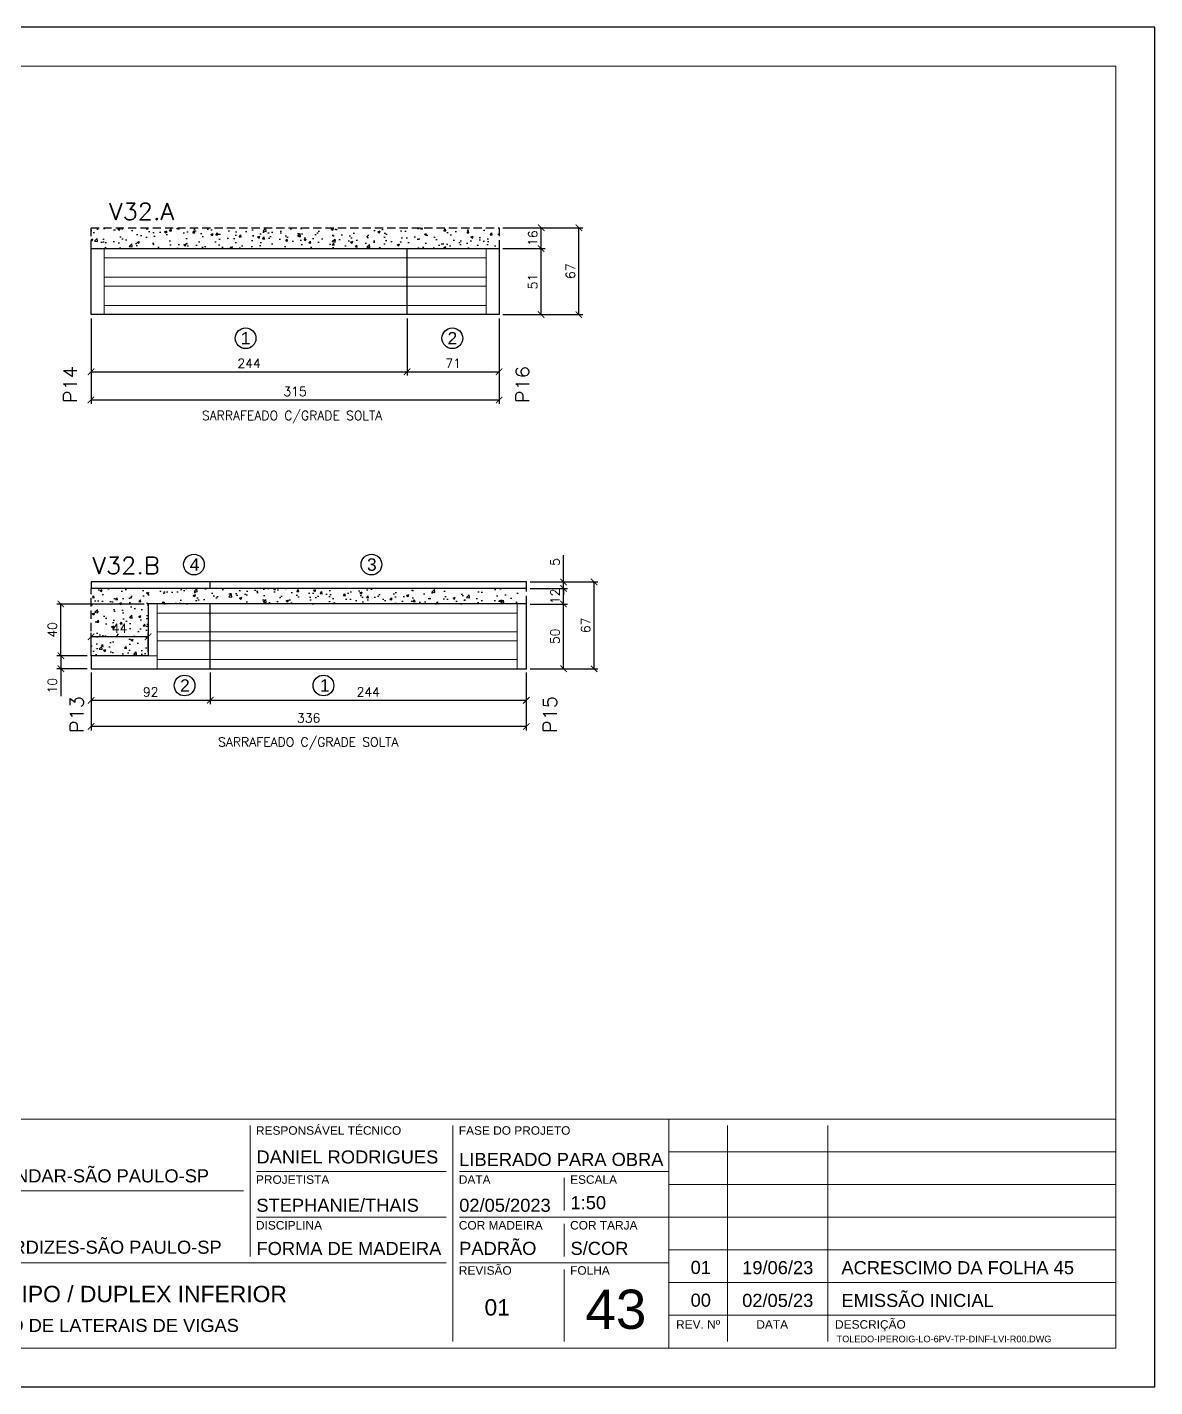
# Model space of a CAD drawing. Extents: x -23436 to 4767, y -4638 to 9755.
# Drawn here: x -15307 to -14436, y -2818 to -1768 of the extents above; entities that cross this region are included whole.
import ezdxf
from ezdxf.enums import TextEntityAlignment as Align

# ---------------------------------------------------------------- set-up
doc = ezdxf.new("R2010")
doc.units = 0
doc.header["$PDMODE"] = 2
doc.header["$PDSIZE"] = 10
doc.linetypes.add('HIDDEN', pattern=[9.525, 6.35, -3.175])
doc.layers.get('0').update_dxf_attribs({"lineweight": 13})
doc.layers.get('Defpoints').update_dxf_attribs({"lineweight": 13})
for name, color, linetype in [('Concreto', 250, 'HIDDEN'), ('Cota', 4, 'Continuous'), ('MB Logo', 255, 'Continuous'), ('Painéis', 200, 'Continuous'), ('Romaneio', 10, 'Continuous')]:
    doc.layers.add(name, color=color, linetype=linetype)
for name, color, linetype, lineweight in [('FOLHA MB', 7, 'Continuous', 13), ('N° Folha', 5, 'Continuous', 13), ('Sarr 2.2x7', 40, 'Continuous', 9), ('Texto Seção', 7, 'Continuous', 15)]:
    doc.layers.add(name, color=color, linetype=linetype, lineweight=lineweight)
doc.layers.add('Laje_Perimetro', color=7, linetype='Continuous', plot=False)
doc.styles.add('ARIAL', font='arial.ttf', dxfattribs={"oblique": 15, "height": 25})
doc.styles.add('MB_C01', font='arial.ttf', dxfattribs={"height": 1.3})
doc.styles.add('MB_C02', font='arial.ttf', dxfattribs={"height": 2})
doc.styles.add('MB_C03', font='arial.ttf', dxfattribs={"height": 2.5})
doc.styles.add('MB_C04', font='arial.ttf', dxfattribs={"height": 6})
doc.styles.add('MtXpl_Lucida_Sans_Un', font='l_10646.ttf')
doc.styles.add('REGUA-120', font='ROMANS.shx', dxfattribs={"height": 15})
doc.styles.add('ROMANS', font='romans.shx')
doc.dimstyles.new('Cota Paínel', dxfattribs={"dimtxt": 7, "dimasz": 5, "dimexe": 3, "dimexo": 3, "dimgap": 3, "dimtad": 1, "dimdec": 1, "dimzin": 12, "dimdsep": 46, "dimtxsty": 'ROMANS', "dimblk": 'ARCHTICK', "dimcen": 0, "dimclrd": 4, "dimclre": 4, "dimclrt": 1, "dimadec": 1, "dimazin": 3, "dimtfac": 1, "dimtdec": 1, "dimtmove": 0, "dimatfit": 3, "dimldrblk": 'OBLIQUE', "dimfxl": 1, "dimtolj": 1, "dimtzin": 12, "dimarcsym": 0})

# ---------------------------------------------------------------- blocks, each defined once
blk = doc.blocks.new('MB-NOVO')
at = {"layer": 'MB Logo', "linetype": 'Continuous'}
h = blk.add_hatch(color=256, dxfattribs=at)
h.dxf.hatch_style = 1
h.set_gradient(color1=(242, 132, 69), color2=(247, 180, 141), rotation=90, tint=1)
h.paths.add_polyline_path([(-18529.6, 10980.8), (-18475.7, 10980.8, 0.706757), (-18468.7, 11008, 0.681802), (-18476.7, 11034.9), (-18529.4, 11034.9, 0.243712), (-18530.2, 11034.5), (-18551.7, 11003.9), (-18573.3, 11034.5, 0.243712), (-18574.1, 11034.9), (-18586.5, 11034.9), (-18586.5, 10980.8), (-18573.9, 10980.8), (-18573.9, 11012.9), (-18551.7, 10981.5), (-18529.6, 11012.9)])
h.paths.add_polyline_path([(-18516.8, 11014.1), (-18516.8, 11022), (-18477.8, 11022, -0.414214), (-18475.8, 11020), (-18475.8, 11016.1, -0.414214), (-18477.8, 11014.1)], flags=16)
h.paths.add_polyline_path([(-18516.8, 11001.4), (-18476.8, 11001.4, -0.414214), (-18474.8, 10999.4), (-18474.8, 10995.5, -0.414214), (-18476.8, 10993.5), (-18516.8, 10993.5)], flags=16)
at = {"layer": 'MB Logo', "true_color": 0x262626}
h = blk.add_hatch(color=250, dxfattribs=at)
h.dxf.hatch_style = 1
h.paths.add_polyline_path([(-18537.3, 11033.3, 0.60809), (-18538.1, 11034.9), (-18565.3, 11034.9, 0.60809), (-18566.1, 11033.3), (-18552.5, 11014, 0.518202), (-18550.9, 11014)])
h = blk.add_hatch(color=250, dxfattribs=at)
h.dxf.hatch_style = 1
h.paths.add_polyline_path([(-18456.2, 11011.3), (-18456.2, 11024.6), (-18434.2, 11024.6), (-18434.2, 11034.9), (-18476.7, 11034.9, -0.681802), (-18468.7, 11008, -0.706757), (-18475.7, 10980.8), (-18456.2, 10980.8), (-18456.2, 11001.4), (-18437.8, 11001.4), (-18437.8, 11011.3)])
h = blk.add_hatch(color=250, dxfattribs=at)
h.dxf.hatch_style = 1
h.paths.add_polyline_path([(-18435.9, 11007.9, 1), (-18381.9, 11007.9, 1)])
edge = h.paths.add_edge_path(flags=16)
edge.add_ellipse((-18409, 11007.7), major_axis=(0, 16.8), ratio=0.916255, start_angle=0, end_angle=360)
h = blk.add_hatch(color=250, dxfattribs=at)
h.dxf.hatch_style = 1
h.paths.add_polyline_path([(-18357, 11034.9), (-18380.2, 11034.9), (-18380.2, 10980.8), (-18367.6, 10980.8), (-18367.6, 11000.7), (-18363.4, 11000.7, -0.195765), (-18360.9, 10998.9), (-18351.8, 10983.2, 0.261385), (-18347.5, 10980.8), (-18336.4, 10980.8), (-18347.5, 10999, 0.082429), (-18349.6, 11001.5), (-18351.9, 11003.4, 0.81838)])
h.paths.add_polyline_path([(-18360.8, 11009), (-18367.6, 11009), (-18367.6, 11025), (-18360.8, 11025, -0.92578)], flags=16)
h = blk.add_hatch(color=250, dxfattribs=at)
h.dxf.hatch_style = 1
h.paths.add_polyline_path([(-18286.6, 11015.9), (-18286.6, 10980.8), (-18275.8, 10980.8), (-18275.8, 11034.9), (-18286.6, 11034.9, 0.216647), (-18289.4, 11032.4), (-18305.5, 10999.8), (-18321.6, 11032.7, 0.199908), (-18324.3, 11034.9), (-18335.2, 11034.9), (-18335.2, 10980.8), (-18324.3, 10980.8), (-18324.3, 11015.9), (-18310.4, 10989.3, 0.279644), (-18306, 10986.6, 0.340986), (-18300.5, 10989.3)])
h = blk.add_hatch(color=250, dxfattribs=at)
h.dxf.hatch_style = 1
h.paths.add_polyline_path([(-18274.4, 10980.8), (-18265, 10980.8, 0.322517), (-18260.2, 10984.3), (-18257.3, 10993), (-18237.2, 10993), (-18234.3, 10984.3, 0.322517), (-18229.5, 10980.8), (-18220.3, 10980.8), (-18241.2, 11034.9), (-18253.4, 11034.9)])
h.paths.add_polyline_path([(-18254.4, 11001.6), (-18247.3, 11023), (-18240.1, 11001.6)], flags=16)
h = blk.add_hatch(color=250, dxfattribs=at)
h.dxf.hatch_style = 1
h.paths.add_polyline_path([(-18206, 11024, -0.247671), (-18196.9, 11024.3), (-18193.5, 11022.5, 0.40799), (-18188.2, 11024.1), (-18185.4, 11029.1, 0.392837), (-18216.2, 11028.7, 0.467779), (-18213.3, 11006.3, 0.077523), (-18201.2, 11002.1, -0.214206), (-18196.1, 10997.9, -0.284295), (-18198.2, 10991.4, -0.26924), (-18208.8, 10991.6), (-18212.2, 10993.6, 0.407727), (-18219, 10992.1), (-18221.8, 10987.7, 0.296878), (-18193.2, 10983.1, 0.272251), (-18184.9, 10995.3), (-18184.6, 10997.9, 0.348906), (-18193.7, 11011.2), (-18200.4, 11013.5, -0.045018), (-18205.8, 11015.7, -0.618284)])
at = {"layer": 'MB Logo', "linetype": 'Continuous'}
blk.add_line((-18586.5, 10945.9), (-18184.8, 10945.9), dxfattribs=at)
at = {"layer": 'MB Logo', "color": 23, "linetype": 'Continuous', "true_color": 0xf28445}
for points in [[(-18573.3, 11034.5, 0.243712), (-18574.1, 11034.9), (-18586.5, 11034.9), (-18586.5, 10980.8), (-18573.9, 10980.8), (-18573.9, 11012.9), (-18551.7, 10981.5), (-18529.6, 11012.9), (-18529.6, 10980.8), (-18475.7, 10980.8, 0.706757), (-18468.7, 11008, 0.681802), (-18476.7, 11034.9), (-18529.4, 11034.9, 0.243712), (-18530.2, 11034.5), (-18551.7, 11003.9)], [(-18516.8, 11022), (-18477.8, 11022, -0.414214), (-18475.8, 11020), (-18475.8, 11016.1, -0.414214), (-18477.8, 11014.1), (-18516.8, 11014.1)], [(-18516.8, 11001.4), (-18476.8, 11001.4, -0.414214), (-18474.8, 10999.4), (-18474.8, 10995.5, -0.414214), (-18476.8, 10993.5), (-18516.8, 10993.5)]]:
    blk.add_lwpolyline(points, format="xyb", close=True, dxfattribs=at)
at = {"layer": 'MB Logo', "color": 250, "true_color": 0x262626}
for points in [[(-18537.3, 11033.3, 0.60809), (-18538.1, 11034.9), (-18565.3, 11034.9, 0.60809), (-18566.1, 11033.3), (-18552.5, 11014, 0.518202), (-18550.9, 11014)], [(-18437.8, 11011.3), (-18456.2, 11011.3), (-18456.2, 11024.6), (-18434.2, 11024.6), (-18434.2, 11034.9), (-18476.7, 11034.9, -0.681802), (-18468.7, 11008, -0.706757), (-18475.7, 10980.8), (-18456.2, 10980.8), (-18456.2, 11001.4), (-18437.8, 11001.4)], [(-18347.5, 10980.8), (-18336.4, 10980.8), (-18347.5, 10999, 0.082429), (-18349.6, 11001.5), (-18351.9, 11003.4, 0.81838), (-18357, 11034.9), (-18380.2, 11034.9), (-18380.2, 10980.8), (-18367.6, 10980.8), (-18367.6, 11000.7), (-18363.4, 11000.7, -0.209789), (-18360.8, 10998.7), (-18351.8, 10983.2, 0.261385)], [(-18286.6, 11015.9), (-18286.6, 10980.8), (-18275.8, 10980.8), (-18275.8, 11034.9), (-18286.6, 11034.9, 0.216647), (-18289.4, 11032.4), (-18305.5, 10999.8), (-18321.5, 11032.4, 0.216647), (-18324.3, 11034.9), (-18335.2, 11034.9), (-18335.2, 10980.8), (-18324.3, 10980.8), (-18324.3, 11015.9), (-18310.4, 10989.3, 0.279644), (-18306, 10986.6), (-18304.9, 10986.6, 0.279644), (-18300.5, 10989.3)], [(-18265, 10980.8, 0.322517), (-18260.2, 10984.3), (-18257.3, 10993), (-18237.2, 10993), (-18234.3, 10984.3, 0.322517), (-18229.5, 10980.8), (-18220.3, 10980.8), (-18241.2, 11034.9), (-18253.4, 11034.9), (-18274.4, 10980.8)], [(-18206.2, 11015.9, -0.549626), (-18206.4, 11023.8, -0.258723), (-18196.9, 11024.3), (-18193.5, 11022.5, 0.40799), (-18188.2, 11024.1), (-18185.4, 11029.1, 0.392837), (-18216.2, 11028.7, 0.467779), (-18213.3, 11006.3, 0.077523), (-18201.2, 11002.1, -0.203897), (-18196.3, 10998.2), (-18196.1, 10997.8, -0.267611), (-18198, 10991.6), (-18198.5, 10991.3, -0.261145), (-18208.8, 10991.6), (-18212.2, 10993.6, 0.407727), (-18219, 10992.1), (-18221.8, 10987.7, 0.296878), (-18193.2, 10983.1, 0.265963), (-18184.9, 10994.9), (-18184.7, 10997.6, 0.340466), (-18193.1, 11011), (-18200.4, 11013.5, -0.049298)], [(-18367.6, 11009), (-18360.8, 11009, 0.92578), (-18360.8, 11025), (-18367.6, 11025)]]:
    blk.add_lwpolyline(points, format="xyb", close=True, dxfattribs=at)
blk.add_lwpolyline([(-18247.3, 11023), (-18254.4, 11001.6), (-18240.1, 11001.6)], close=True, dxfattribs=at)
at = {"layer": 'MB Logo', "color": 250, "true_color": 0x262626, "style": 'MtXpl_Lucida_Sans_Un'}
for s, height, p in [('F', 8.12, (-18586.8, 10959.8)), ('O', 8.12, (-18567.5, 10959.8)), ('R', 8.12, (-18545.6, 10959.8)), ('M', 8.12, (-18525.4, 10959.8)), ('A', 8.12, (-18502.5, 10959.8)), ('S', 8.12, (-18481.9, 10959.8)), ('P', 8.12, (-18447.3, 10959.8)), ('R', 8.12, (-18427.8, 10959.8)), ('É', 8.12, (-18407.5, 10959.8)), ('-', 8.12, (-18389.6, 10959.8)), ('F', 8.12, (-18371.4, 10959.8)), ('A', 8.12, (-18353.3, 10959.8)), ('B', 8.12, (-18332.1, 10959.8)), ('R', 8.12, (-18312.2, 10959.8)), ('I', 8.12, (-18292.7, 10959.8)), ('C', 8.12, (-18276.6, 10959.8)), ('A', 8.12, (-18256.3, 10959.8)), ('D', 8.12, (-18235.5, 10959.8)), ('A', 8.12, (-18214.6, 10959.8)), ('S', 8.12, (-18193.6, 10959.8)), ('DIREITOS AUTORAIS PROTEGIDOS PELA LEI Nº 9610/98', 8.122, (-18540.4, 10887.8))]:
    blk.add_text(s, height=height, dxfattribs=at).set_placement(p)
at = {"layer": 'MB Logo', "style": 'MtXpl_Lucida_Sans_Un'}
for s, p in [('Rua José Santa Rosa, 1300 - Jd Nova Limeira - Limeira / SP', (-18549.2, 10917.8)), ('(19) 3440-2240 - email:projetos@mbformas.com.br - www.mbformas.com.br', (-18601.5, 10902.8))]:
    blk.add_text(s, height=8.122, dxfattribs=at).set_placement(p)
blk = doc.blocks.new('A$C169d8357')
at = {"layer": 'FOLHA MB', "color": 1}
for p, q in [((1109.8, 356.7), (70, 356.7)), ((445.6, 351.7), (445.6, 185)), ((786.6, 351.7), (786.6, 250.7)), ((943.1, 351.7), (943.1, 185)), ((1109.8, 356.7), (1109.8, 179.9)), ((1455, 356.7), (1109.8, 356.7)), ((1155.3, 185), (1155.3, 351.7)), ((1232.6, 351.7), (1232.6, 185)), ((1455, 331.5), (1109.8, 331.5)), ((938.1, 316.3), (791.6, 316.3)), ((1109.8, 316.3), (948.2, 316.3)), ((1029, 311.3), (1029, 286)), ((1455, 306.2), (1109.8, 306.2)), ((781.5, 301.2), (450.7, 301.2)), ((938.1, 281), (791.6, 281)), ((1109.8, 281), (948.2, 281)), ((1029, 275.9), (1029, 250.7)), ((1455, 281), (1109.8, 281)), ((1455, 255.7), (1109.8, 255.7)), ((938.1, 245.6), (450.7, 245.6)), ((1109.8, 245.6), (948.2, 245.6)), ((1029, 240.6), (1029, 185)), ((1455, 230.4), (1109.8, 230.4)), ((1455, 205.2), (1109.8, 205.2))]:
    blk.add_line(p, q, dxfattribs=at)
for points in [[(0, 1199.9), (0, 149.9), (1485, 149.9), (1485, 1199.9)], [(70, 1169.9), (70, 179.9), (1455, 179.9), (1455, 1169.9)]]:
    blk.add_lwpolyline(points, close=True, dxfattribs=at)
at = {"layer": 'MB Logo', "xscale": 0.8642040370897565, "yscale": 0.8642040370897565, "zscale": 0.8642040370897565}
blk.add_blockref('MB-NOVO', (16148.7, -9204.8), dxfattribs=at)
at = {"layer": 'FOLHA MB', "color": 6}
for s, height, style, p in [('CLIENTE', 6.57, 'MB_C01', (454.3, 346.1)), ('RESPONSÁVEL TÉCNICO', 6.566, 'MB_C01', (791.2, 344.6)), ('FASE DO PROJETO', 6.566, 'MB_C01', (947.8, 344.6)), ('R. HUNGRIA,620-10ºANDAR-SÃO PAULO-SP', 10.102, 'MB_C02', (459.7, 307.8)), ('PROJETISTA', 6.57, 'MB_C01', (791.2, 306.7)), ('DATA', 6.57, 'MB_C01', (947.8, 306.7)), ('ESCALA', 6.57, 'MB_C01', (1033.7, 306.7)), ('EMPREENDIMENTO E LOCAL', 6.566, 'MB_C01', (454.3, 290.6)), ('DISCIPLINA', 6.57, 'MB_C01', (791.2, 271.4)), ('COR MADEIRA', 6.566, 'MB_C01', (947.8, 271.4)), ('COR TARJA', 6.57, 'MB_C01', (1033.7, 271.4)), ('RUA IPEROIG,180-PERDIZES-SÃO PAULO-SP', 10.102, 'MB_C02', (459.7, 252.7)), ('TÍTULO', 6.57, 'MB_C01', (454.3, 235)), ('REVISÃO', 6.57, 'MB_C01', (947.8, 236.5)), ('FOLHA', 6.57, 'MB_C01', (1033.7, 236.5)), ('PROJETO EXECUTIVO DE LATERAIS DE VIGAS', 10.102, 'MB_C02', (459.7, 192.3))]:
    blk.add_text(s, height=height, dxfattribs=dict(at, style=style)).set_placement(p)
at = {"layer": 'FOLHA MB', "color": 5}
for s, height, style, p in [('TOLEDO', 12.63, 'MB_C03', (459.7, 328.8)), ('DANIEL RODRIGUES', 10.102, 'MB_C02', (791.6, 322.4)), ('LIBERADO PARA OBRA', 10.102, 'MB_C02', (948.1, 320.5)), ('STEPHANIE/THAIS', 10.102, 'MB_C02', (791.5, 285.1)), ('02/05/2023', 10.1, 'MB_C02', (948.1, 285.1)), ('1:50', 10.1, 'MB_C02', (1034, 287.1)), ('IPEROIG', 12.63, 'MB_C03', (459.7, 273.3)), ('PADRÃO', 10.1, 'MB_C02', (948.1, 251.8)), ('FORMA DE MADEIRA', 10.102, 'MB_C02', (791.6, 251.7)), ('S/COR', 10.1, 'MB_C02', (1034, 251.8)), ('01', 10.1, 'MB_C02', (1126.7, 237.1)), ('19/06/23', 10.1, 'MB_C02', (1166.5, 236.9)), ('ACRESCIMO DA FOLHA 45', 10.102, 'MB_C02', (1243.1, 236.9)), ('6º PAVIMENTO / TIPO / DUPLEX INFERIOR', 12.628, 'MB_C03', (459.7, 215.3)), ('00', 10.1, 'MB_C02', (1126.7, 211.8)), ('02/05/23', 10.1, 'MB_C02', (1166.5, 211.6)), ('EMISSÃO INICIAL', 10.102, 'MB_C02', (1243.1, 211.6)), ('01', 12.63, 'MB_C03', (967.6, 205))]:
    blk.add_text(s, height=height, dxfattribs=dict(at, style=style)).set_placement(p)
at = {"layer": 'FOLHA MB', "color": 6, "style": 'MB_C01'}
for s, p in [('REV. Nº', (1132.5, 198.1)), ('DATA', (1189.7, 198.1)), ('DESCRIÇÃO', (1265.5, 198.1))]:
    blk.add_text(s, height=6.57, dxfattribs=at).set_placement(p, align=Align.MIDDLE_CENTER)
at = {"layer": 'FOLHA MB', "insert": (1239.4, 189.4), "char_height": 5.051, "width": 210.818, "attachment_point": 1, "style": 'MB_C04'}
blk.add_mtext('TOLEDO-IPEROIG-LO-6PV-TP-DINF-LVI-R00.DWG', dxfattribs=at)
blk = doc.blocks.new('_ArchTick')
at = {"color": 0, "linetype": 'ByBlock', "const_width": 0.15}
blk.add_lwpolyline([(-0.5, -0.5), (0.5, 0.5)], dxfattribs=at)
blk = doc.blocks.new('*D1399')
at = {"layer": 'Cota', "color": 4, "lineweight": -2, "transparency": 16777216}
for p, q in [((-15165.5, -2266.2), (-15165.5, -2290.6)), ((-14921.5, -2266.2), (-14921.5, -2290.6)), ((-14921.5, -2287.6), (-15165.5, -2287.6))]:
    blk.add_line(p, q, dxfattribs=at)
at = {"layer": 'Defpoints', "color": 0, "transparency": 16777216}
for p in [(-15165.5, -2263.2), (-14921.5, -2263.2), (-15165.5, -2287.6)]:
    blk.add_point(p, dxfattribs=at)
at = {"layer": 'Cota', "color": 4, "lineweight": -2, "transparency": 16777216, "xscale": 5, "yscale": 5, "zscale": 5, "rotation": 180}
blk.add_blockref('_ArchTick', (-15165.5, -2287.6), dxfattribs=at)
at = {"layer": 'Cota', "color": 4, "lineweight": -2, "transparency": 16777216, "xscale": 5, "yscale": 5, "zscale": 5}
blk.add_blockref('_ArchTick', (-14921.5, -2287.6), dxfattribs=at)
at = {"layer": 'Cota', "color": 1, "transparency": 16777216, "insert": (-15043.5, -2281.1), "char_height": 7, "attachment_point": 5, "style": 'ROMANS'}
blk.add_mtext('\\A1;244', dxfattribs=at)
blk = doc.blocks.new('_OBLIQUE')
at = {"color": 0, "linetype": 'ByBlock', "lineweight": -2}
for p, q in [((0, 0), (-1, 0)), ((-0.5, -0.5), (0.5, 0.5))]:
    blk.add_line(p, q, dxfattribs=at)
blk = doc.blocks.new('*D1400')
at = {"layer": 'Cota', "color": 4, "lineweight": -2, "transparency": 16777216}
for p, q in [((-15257.5, -2266.2), (-15257.5, -2290.6)), ((-15165.5, -2266.2), (-15165.5, -2290.6)), ((-15165.5, -2287.6), (-15257.5, -2287.6))]:
    blk.add_line(p, q, dxfattribs=at)
at = {"layer": 'Defpoints', "color": 0, "transparency": 16777216}
for p in [(-15257.5, -2263.2), (-15165.5, -2263.2), (-15257.5, -2287.6)]:
    blk.add_point(p, dxfattribs=at)
at = {"layer": 'Cota', "color": 4, "lineweight": -2, "transparency": 16777216, "xscale": 5, "yscale": 5, "zscale": 5, "rotation": 180}
blk.add_blockref('_ArchTick', (-15257.5, -2287.6), dxfattribs=at)
at = {"layer": 'Cota', "color": 4, "lineweight": -2, "transparency": 16777216, "xscale": 5, "yscale": 5, "zscale": 5}
blk.add_blockref('_ArchTick', (-15165.5, -2287.6), dxfattribs=at)
at = {"layer": 'Cota', "color": 1, "transparency": 16777216, "insert": (-15211.5, -2281.1), "char_height": 7, "attachment_point": 5, "style": 'ROMANS'}
blk.add_mtext('\\A1;92', dxfattribs=at)
blk = doc.blocks.new('*D1401')
at = {"layer": 'Cota', "color": 4, "lineweight": -2, "transparency": 16777216}
for p, q in [((-15257.5, -2266.2), (-15257.5, -2310.8)), ((-14921.5, -2266.2), (-14921.5, -2310.8)), ((-14921.5, -2307.8), (-15257.5, -2307.8))]:
    blk.add_line(p, q, dxfattribs=at)
at = {"layer": 'Defpoints', "color": 0, "transparency": 16777216}
for p in [(-15257.5, -2263.2), (-14921.5, -2263.2), (-15257.5, -2307.8)]:
    blk.add_point(p, dxfattribs=at)
at = {"layer": 'Cota', "color": 4, "lineweight": -2, "transparency": 16777216, "xscale": 5, "yscale": 5, "zscale": 5, "rotation": 180}
blk.add_blockref('_ArchTick', (-15257.5, -2307.8), dxfattribs=at)
at = {"layer": 'Cota', "color": 4, "lineweight": -2, "transparency": 16777216, "xscale": 5, "yscale": 5, "zscale": 5}
blk.add_blockref('_ArchTick', (-14921.5, -2307.8), dxfattribs=at)
at = {"layer": 'Cota', "color": 1, "transparency": 16777216, "insert": (-15089.5, -2301.3), "char_height": 7, "attachment_point": 5, "style": 'ROMANS'}
blk.add_mtext('\\A1;336', dxfattribs=at)
blk = doc.blocks.new('*D1402')
at = {"layer": 'Cota', "color": 4, "lineweight": -2, "transparency": 16777216}
for p, q in [((-15260.5, -2253.2), (-15283.8, -2253.2)), ((-15280.8, -2253.2), (-15280.8, -2263.2)), ((-15260.5, -2263.2), (-15283.8, -2263.2)), ((-15280.8, -2263.2), (-15280.8, -2284.5))]:
    blk.add_line(p, q, dxfattribs=at)
at = {"layer": 'Defpoints', "color": 0, "transparency": 16777216}
for p in [(-15257.5, -2253.2), (-15280.8, -2263.2), (-15257.5, -2263.2)]:
    blk.add_point(p, dxfattribs=at)
at = {"layer": 'Cota', "color": 4, "lineweight": -2, "transparency": 16777216, "xscale": 5, "yscale": 5, "zscale": 5}
for p, rotation in [((-15280.8, -2253.2), 90), ((-15280.8, -2263.2), 270)]:
    blk.add_blockref('_ArchTick', p, dxfattribs=dict(at, rotation=rotation))
at = {"layer": 'Cota', "color": 1, "transparency": 16777216, "insert": (-15287.3, -2276.3), "char_height": 7, "attachment_point": 5, "rotation": 90, "style": 'ROMANS'}
blk.add_mtext('\\A1;10', dxfattribs=at)
blk = doc.blocks.new('*D1403')
at = {"layer": 'Cota', "color": 4, "lineweight": -2, "transparency": 16777216}
for p, q in [((-15216.5, -2213.2), (-15283.8, -2213.2)), ((-15280.8, -2253.2), (-15280.8, -2213.2)), ((-15260.5, -2253.2), (-15283.8, -2253.2))]:
    blk.add_line(p, q, dxfattribs=at)
at = {"layer": 'Defpoints', "color": 0, "transparency": 16777216}
for p in [(-15280.8, -2213.2), (-15213.5, -2213.2), (-15257.5, -2253.2)]:
    blk.add_point(p, dxfattribs=at)
at = {"layer": 'Cota', "color": 4, "lineweight": -2, "transparency": 16777216, "xscale": 5, "yscale": 5, "zscale": 5}
for p, rotation in [((-15280.8, -2213.2), 90), ((-15280.8, -2253.2), 270)]:
    blk.add_blockref('_ArchTick', p, dxfattribs=dict(at, rotation=rotation))
at = {"layer": 'Cota', "color": 1, "transparency": 16777216, "insert": (-15287.3, -2233.2), "char_height": 7, "attachment_point": 5, "rotation": 90, "style": 'ROMANS'}
blk.add_mtext('\\A1;40', dxfattribs=at)
blk = doc.blocks.new('*D1404')
at = {"layer": 'Cota', "color": 4, "lineweight": -2, "transparency": 16777216}
for p, q in [((-14918.5, -2201.2), (-14889.8, -2201.2)), ((-14892.8, -2213.2), (-14892.8, -2201.2)), ((-14918.5, -2213.2), (-14889.8, -2213.2))]:
    blk.add_line(p, q, dxfattribs=at)
at = {"layer": 'Defpoints', "color": 0, "transparency": 16777216}
for p in [(-14921.5, -2201.2), (-14892.8, -2201.2), (-14921.5, -2213.2)]:
    blk.add_point(p, dxfattribs=at)
at = {"layer": 'Cota', "color": 4, "lineweight": -2, "transparency": 16777216, "xscale": 5, "yscale": 5, "zscale": 5}
for p, rotation in [((-14892.8, -2201.2), 90), ((-14892.8, -2213.2), 270)]:
    blk.add_blockref('_ArchTick', p, dxfattribs=dict(at, rotation=rotation))
at = {"layer": 'Cota', "color": 1, "transparency": 16777216, "insert": (-14899.3, -2207.2), "char_height": 7, "attachment_point": 5, "rotation": 90, "style": 'ROMANS'}
blk.add_mtext('\\A1;12', dxfattribs=at)
blk = doc.blocks.new('*D1405')
at = {"layer": 'Cota', "color": 4, "lineweight": -2, "transparency": 16777216}
for p, q in [((-14892.8, -2196.2), (-14892.8, -2175.5)), ((-14918.5, -2196.2), (-14889.8, -2196.2)), ((-14918.5, -2201.2), (-14889.8, -2201.2)), ((-14892.8, -2201.2), (-14892.8, -2196.2)), ((-14892.8, -2201.2), (-14892.8, -2206.2))]:
    blk.add_line(p, q, dxfattribs=at)
at = {"layer": 'Defpoints', "color": 0, "transparency": 16777216}
for p in [(-14921.5, -2196.2), (-14921.5, -2201.2), (-14892.8, -2196.2)]:
    blk.add_point(p, dxfattribs=at)
at = {"layer": 'Cota', "color": 4, "lineweight": -2, "transparency": 16777216, "xscale": 5, "yscale": 5, "zscale": 5}
for p, rotation in [((-14892.8, -2196.2), 270), ((-14892.8, -2201.2), 90)]:
    blk.add_blockref('_ArchTick', p, dxfattribs=dict(at, rotation=rotation))
at = {"layer": 'Cota', "color": 1, "transparency": 16777216, "insert": (-14899.3, -2180.8), "char_height": 7, "attachment_point": 5, "rotation": 90, "style": 'ROMANS'}
blk.add_mtext('\\A1;5', dxfattribs=at)
blk = doc.blocks.new('*D1428')
at = {"layer": 'Cota', "color": 4, "lineweight": -2, "transparency": 16777216}
for p, q in [((-14918.5, -2213.2), (-14889.8, -2213.2)), ((-14892.8, -2263.2), (-14892.8, -2213.2)), ((-14918.5, -2263.2), (-14889.8, -2263.2))]:
    blk.add_line(p, q, dxfattribs=at)
at = {"layer": 'Defpoints', "color": 0, "transparency": 16777216}
for p in [(-14921.5, -2213.2), (-14892.8, -2213.2), (-14921.5, -2263.2)]:
    blk.add_point(p, dxfattribs=at)
at = {"layer": 'Cota', "color": 4, "lineweight": -2, "transparency": 16777216, "xscale": 5, "yscale": 5, "zscale": 5}
for p, rotation in [((-14892.8, -2213.2), 90), ((-14892.8, -2263.2), 270)]:
    blk.add_blockref('_ArchTick', p, dxfattribs=dict(at, rotation=rotation))
at = {"layer": 'Cota', "color": 1, "transparency": 16777216, "insert": (-14899.3, -2238.2), "char_height": 7, "attachment_point": 5, "rotation": 90, "style": 'ROMANS'}
blk.add_mtext('\\A1;50', dxfattribs=at)
blk = doc.blocks.new('*D1429')
at = {"layer": 'Cota', "color": 4, "lineweight": -2, "transparency": 16777216}
for p, q in [((-14918.5, -2196.2), (-14866.2, -2196.2)), ((-14869.2, -2263.2), (-14869.2, -2196.2)), ((-14918.5, -2263.2), (-14866.2, -2263.2))]:
    blk.add_line(p, q, dxfattribs=at)
at = {"layer": 'Defpoints', "color": 0, "transparency": 16777216}
for p in [(-14921.5, -2196.2), (-14869.2, -2196.2), (-14921.5, -2263.2)]:
    blk.add_point(p, dxfattribs=at)
at = {"layer": 'Cota', "color": 4, "lineweight": -2, "transparency": 16777216, "xscale": 5, "yscale": 5, "zscale": 5}
for p, rotation in [((-14869.2, -2196.2), 90), ((-14869.2, -2263.2), 270)]:
    blk.add_blockref('_ArchTick', p, dxfattribs=dict(at, rotation=rotation))
at = {"layer": 'Cota', "color": 1, "transparency": 16777216, "insert": (-14875.7, -2229.7), "char_height": 7, "attachment_point": 5, "rotation": 90, "style": 'ROMANS'}
blk.add_mtext('\\A1;67', dxfattribs=at)
blk = doc.blocks.new('*D1425')
at = {"layer": 'Cota', "color": 4, "lineweight": -2, "transparency": 16777216}
for p, q in [((-15257.5, -2250.2), (-15257.5, -2235.5)), ((-15213.5, -2250.2), (-15213.5, -2235.5)), ((-15213.5, -2238.5), (-15257.5, -2238.5))]:
    blk.add_line(p, q, dxfattribs=at)
at = {"layer": 'Defpoints', "color": 0, "transparency": 16777216}
for p in [(-15257.5, -2238.5), (-15257.5, -2253.2), (-15213.5, -2253.2)]:
    blk.add_point(p, dxfattribs=at)
at = {"layer": 'Cota', "color": 4, "lineweight": -2, "transparency": 16777216, "xscale": 5, "yscale": 5, "zscale": 5, "rotation": 180}
blk.add_blockref('_ArchTick', (-15257.5, -2238.5), dxfattribs=at)
at = {"layer": 'Cota', "color": 4, "lineweight": -2, "transparency": 16777216, "xscale": 5, "yscale": 5, "zscale": 5}
blk.add_blockref('_ArchTick', (-15213.5, -2238.5), dxfattribs=at)
at = {"layer": 'Cota', "color": 1, "transparency": 16777216, "insert": (-15235.5, -2232), "char_height": 7, "attachment_point": 5, "style": 'ROMANS'}
blk.add_mtext('\\A1;44', dxfattribs=at)
blk = doc.blocks.new('*D1426')
at = {"layer": 'Cota', "color": 4, "lineweight": -2, "transparency": 16777216}
for p, q in [((-14939.5, -1938.7), (-14907, -1938.7)), ((-14910, -1989.7), (-14910, -1938.7)), ((-14939.5, -1989.7), (-14907, -1989.7))]:
    blk.add_line(p, q, dxfattribs=at)
at = {"layer": 'Defpoints', "color": 0, "transparency": 16777216}
for p in [(-14942.5, -1938.7), (-14910, -1938.7), (-14942.5, -1989.7)]:
    blk.add_point(p, dxfattribs=at)
at = {"layer": 'Cota', "color": 4, "lineweight": -2, "transparency": 16777216, "xscale": 5, "yscale": 5, "zscale": 5}
for p, rotation in [((-14910, -1938.7), 90), ((-14910, -1989.7), 270)]:
    blk.add_blockref('_ArchTick', p, dxfattribs=dict(at, rotation=rotation))
at = {"layer": 'Cota', "color": 1, "transparency": 16777216, "insert": (-14916.5, -1964.2), "char_height": 7, "attachment_point": 5, "rotation": 90, "style": 'ROMANS'}
blk.add_mtext('\\A1;51', dxfattribs=at)
blk = doc.blocks.new('*D1427')
at = {"layer": 'Cota', "color": 4, "lineweight": -2, "transparency": 16777216}
for p, q in [((-14939.5, -1922.7), (-14907, -1922.7)), ((-14910, -1938.7), (-14910, -1922.7)), ((-14939.5, -1938.7), (-14907, -1938.7))]:
    blk.add_line(p, q, dxfattribs=at)
at = {"layer": 'Defpoints', "color": 0, "transparency": 16777216}
for p in [(-14942.5, -1922.7), (-14910, -1922.7), (-14942.5, -1938.7)]:
    blk.add_point(p, dxfattribs=at)
at = {"layer": 'Cota', "color": 4, "lineweight": -2, "transparency": 16777216, "xscale": 5, "yscale": 5, "zscale": 5}
for p, rotation in [((-14910, -1922.7), 90), ((-14910, -1938.7), 270)]:
    blk.add_blockref('_ArchTick', p, dxfattribs=dict(at, rotation=rotation))
at = {"layer": 'Cota', "color": 1, "transparency": 16777216, "insert": (-14916.5, -1930.7), "char_height": 7, "attachment_point": 5, "rotation": 90, "style": 'ROMANS'}
blk.add_mtext('\\A1;16', dxfattribs=at)
blk = doc.blocks.new('*D1421')
at = {"layer": 'Cota', "color": 4, "lineweight": -2, "transparency": 16777216}
for p, q in [((-14939.5, -1922.7), (-14877.9, -1922.7)), ((-14880.9, -1989.7), (-14880.9, -1922.7)), ((-14939.5, -1989.7), (-14877.9, -1989.7))]:
    blk.add_line(p, q, dxfattribs=at)
at = {"layer": 'Defpoints', "color": 0, "transparency": 16777216}
for p in [(-14942.5, -1922.7), (-14880.9, -1922.7), (-14942.5, -1989.7)]:
    blk.add_point(p, dxfattribs=at)
at = {"layer": 'Cota', "color": 4, "lineweight": -2, "transparency": 16777216, "xscale": 5, "yscale": 5, "zscale": 5}
for p, rotation in [((-14880.9, -1922.7), 90), ((-14880.9, -1989.7), 270)]:
    blk.add_blockref('_ArchTick', p, dxfattribs=dict(at, rotation=rotation))
at = {"layer": 'Cota', "color": 1, "transparency": 16777216, "insert": (-14887.4, -1956.2), "char_height": 7, "attachment_point": 5, "rotation": 90, "style": 'ROMANS'}
blk.add_mtext('\\A1;67', dxfattribs=at)
blk = doc.blocks.new('*D1422')
at = {"layer": 'Cota', "color": 4, "lineweight": -2, "transparency": 16777216}
for p, q in [((-15257.5, -1992.7), (-15257.5, -2036.8)), ((-15013.5, -1992.7), (-15013.5, -2036.8)), ((-15257.5, -2033.8), (-15013.5, -2033.8))]:
    blk.add_line(p, q, dxfattribs=at)
at = {"layer": 'Defpoints', "color": 0, "transparency": 16777216}
for p in [(-15257.5, -1989.7), (-15013.5, -1989.7), (-15013.5, -2033.8)]:
    blk.add_point(p, dxfattribs=at)
at = {"layer": 'Cota', "color": 4, "lineweight": -2, "transparency": 16777216, "xscale": 5, "yscale": 5, "zscale": 5, "rotation": 180}
blk.add_blockref('_ArchTick', (-15257.5, -2033.8), dxfattribs=at)
at = {"layer": 'Cota', "color": 4, "lineweight": -2, "transparency": 16777216, "xscale": 5, "yscale": 5, "zscale": 5}
blk.add_blockref('_ArchTick', (-15013.5, -2033.8), dxfattribs=at)
at = {"layer": 'Cota', "color": 1, "transparency": 16777216, "insert": (-15135.5, -2027.3), "char_height": 7, "attachment_point": 5, "style": 'ROMANS'}
blk.add_mtext('\\A1;244', dxfattribs=at)
blk = doc.blocks.new('*D1423')
at = {"layer": 'Cota', "color": 4, "lineweight": -2, "transparency": 16777216}
for p, q in [((-15013.5, -1992.7), (-15013.5, -2036.8)), ((-14942.5, -1992.7), (-14942.5, -2036.8)), ((-15013.5, -2033.8), (-14942.5, -2033.8))]:
    blk.add_line(p, q, dxfattribs=at)
at = {"layer": 'Defpoints', "color": 0, "transparency": 16777216}
for p in [(-15013.5, -1989.7), (-14942.5, -1989.7), (-14942.5, -2033.8)]:
    blk.add_point(p, dxfattribs=at)
at = {"layer": 'Cota', "color": 4, "lineweight": -2, "transparency": 16777216, "xscale": 5, "yscale": 5, "zscale": 5, "rotation": 180}
blk.add_blockref('_ArchTick', (-15013.5, -2033.8), dxfattribs=at)
at = {"layer": 'Cota', "color": 4, "lineweight": -2, "transparency": 16777216, "xscale": 5, "yscale": 5, "zscale": 5}
blk.add_blockref('_ArchTick', (-14942.5, -2033.8), dxfattribs=at)
at = {"layer": 'Cota', "color": 1, "transparency": 16777216, "insert": (-14978, -2027.3), "char_height": 7, "attachment_point": 5, "style": 'ROMANS'}
blk.add_mtext('\\A1;71', dxfattribs=at)
blk = doc.blocks.new('*D1424')
at = {"layer": 'Cota', "color": 4, "lineweight": -2, "transparency": 16777216}
for p, q in [((-15257.5, -1992.7), (-15257.5, -2058.6)), ((-14942.5, -1992.7), (-14942.5, -2058.6)), ((-15257.5, -2055.6), (-14942.5, -2055.6))]:
    blk.add_line(p, q, dxfattribs=at)
at = {"layer": 'Defpoints', "color": 0, "transparency": 16777216}
for p in [(-15257.5, -1989.7), (-14942.5, -1989.7), (-14942.5, -2055.6)]:
    blk.add_point(p, dxfattribs=at)
at = {"layer": 'Cota', "color": 4, "lineweight": -2, "transparency": 16777216, "xscale": 5, "yscale": 5, "zscale": 5, "rotation": 180}
blk.add_blockref('_ArchTick', (-15257.5, -2055.6), dxfattribs=at)
at = {"layer": 'Cota', "color": 4, "lineweight": -2, "transparency": 16777216, "xscale": 5, "yscale": 5, "zscale": 5}
blk.add_blockref('_ArchTick', (-14942.5, -2055.6), dxfattribs=at)
at = {"layer": 'Cota', "color": 1, "transparency": 16777216, "insert": (-15100, -2049.1), "char_height": 7, "attachment_point": 5, "style": 'ROMANS'}
blk.add_mtext('\\A1;315', dxfattribs=at)

msp = doc.modelspace()

# ---------------------------------------------------------------- hatches: boundary and pattern name
at = {"layer": 'Concreto'}
h = msp.add_hatch(dxfattribs=at)
h.set_pattern_fill('AR-CONC', color=256, scale=2.5)
h.set_pattern_definition([(50, (1606.191, -2062.928), (17.931505, -1.568803), [1.875, -20.625]), (355, (1606.191, -2062.928), (-3.468783, 18.804803), [1.5, -16.5]), (100.45144, (1607.685, -2063.058), (14.462721, 17.236), [1.593505, -17.528553]), (46.1842, (1606.19, -2057.928), (26.681033, -4.137982), [2.8125, -30.9375]), (96.63564, (1608.415, -2058.272), (23.36655, 24.352965), [2.39026, -26.292844]), (351.18416, (1606.19, -2057.928), (23.36655, 24.352965), [2.25, -24.75]), (21, (1608.691, -2059.178), (14.922676, -10.065472), [1.875, -20.625]), (326, (1608.691, -2059.178), (6.082883, 18.128751), [1.5, -16.5]), (71.45144, (1609.935, -2060.016), (21.00556, 8.063279), [1.593505, -17.528553]), (37.5, (1606.191, -2062.9275), (0.3039964, 8.3223463), [0, -16.3, 0, -16.75, 0, -16.5625]), (7.5, (1606.191, -2062.9275), (6.5767384, 9.860293), [0, -9.55, 0, -15.925, 0, -6.3125]), (327.5, (1600.616, -2062.9275), (13.345561, -0.5638718), [0, -6.25, 0, -19.5, 0, -25.875]), (317.5, (1598.116, -2062.928), (14.579654, 2.5026246), [0, -8.125, 0, -12.95, 0, -18.375])])
h.paths.add_polyline_path([(-14942.48, -1922.74), (-15257.48, -1922.74), (-15257.48, -1938.74), (-15247.48, -1938.74), (-14942.48, -1938.74)])
h = msp.add_hatch(dxfattribs=at)
h.set_pattern_fill('AR-CONC', color=256, scale=2.5)
h.set_pattern_definition([(50, (1606.191, -2573.436), (17.931505, -1.568803), [1.875, -20.625]), (355, (1606.191, -2573.436), (-3.468783, 18.804803), [1.5, -16.5]), (100.45144, (1607.685, -2573.567), (14.462721, 17.236), [1.593505, -17.528553]), (46.1842, (1606.19, -2568.436), (26.681033, -4.137982), [2.8125, -30.9375]), (96.63564, (1608.415, -2568.78), (23.36655, 24.352965), [2.39026, -26.292844]), (351.18416, (1606.19, -2568.436), (23.36655, 24.352965), [2.25, -24.75]), (21, (1608.691, -2569.686), (14.922676, -10.065472), [1.875, -20.625]), (326, (1608.691, -2569.686), (6.082883, 18.128751), [1.5, -16.5]), (71.45144, (1609.935, -2570.525), (21.00556, 8.063279), [1.593505, -17.528553]), (37.5, (1606.191, -2573.436), (0.3039964, 8.3223463), [0, -16.3, 0, -16.75, 0, -16.5625]), (7.5, (1606.191, -2573.436), (6.5767384, 9.860293), [0, -9.55, 0, -15.925, 0, -6.3125]), (327.5, (1600.616, -2573.436), (13.345561, -0.5638718), [0, -6.25, 0, -19.5, 0, -25.875]), (317.5, (1598.116, -2573.436), (14.579654, 2.5026246), [0, -8.125, 0, -12.95, 0, -18.375])])
h.paths.add_polyline_path([(-15257.48, -2201.18), (-14921.48, -2201.18), (-14921.48, -2213.18), (-15213.48, -2213.18), (-15213.48, -2253.18), (-15257.48, -2253.18)])

# ---------------------------------------------------------------- linework, layer by layer
for p, q in [((-15257.48, -2253.18), (-15257.48, -2201.18)), ((-14921.48, -2213.18), (-14921.48, -2201.18))]:
    msp.add_line(p, q, dxfattribs=at)
msp.add_lwpolyline([(-15257.48, -1938.74), (-15257.48, -1922.74), (-14942.48, -1922.74), (-14942.48, -1938.74)], dxfattribs=at)
at = {"layer": 'Laje_Perimetro'}
msp.add_lwpolyline([(-14436.36, -1767.74), (-15921.38, -1767.74), (-15921.38, -2817.74), (-14436.36, -2817.74)], close=True, dxfattribs=at)
at = {"layer": 'Painéis'}
for p, q in [((-15257.48, -1938.74), (-14942.48, -1938.74)), ((-15257.48, -1989.74), (-15257.48, -1938.74)), ((-15013.48, -1989.74), (-15013.48, -1938.74)), ((-14942.48, -1938.74), (-14942.48, -1989.74)), ((-14942.48, -1989.74), (-15257.48, -1989.74)), ((-14921.48, -2196.18), (-15257.48, -2196.18)), ((-15257.48, -2196.18), (-15257.48, -2201.18)), ((-14921.48, -2201.18), (-15257.48, -2201.18)), ((-15165.48, -2201.18), (-15165.48, -2196.18)), ((-14921.48, -2201.18), (-14921.48, -2196.18)), ((-14921.48, -2213.18), (-15213.48, -2213.18)), ((-15213.48, -2213.18), (-15213.48, -2253.18)), ((-15165.48, -2263.18), (-15165.48, -2213.18)), ((-14921.48, -2263.18), (-14921.48, -2213.18)), ((-15213.48, -2253.18), (-15257.48, -2253.18)), ((-15257.48, -2253.18), (-15257.48, -2263.18)), ((-15257.48, -2263.18), (-14921.48, -2263.18))]:
    msp.add_line(p, q, dxfattribs=at)
at = {"layer": 'Romaneio'}
for centre in [(-15138.16, -2007.97), (-14978.59, -2007.97), (-15178.07, -2182.75), (-15041.05, -2182.75), (-15185.3, -2276.14), (-15078.07, -2276.14)]:
    msp.add_circle(centre, 8, dxfattribs=at)
at = {"layer": 'Sarr 2.2x7', "color": 50}
for p, q in [((-15257.48, -1989.74), (-15257.48, -1938.74)), ((-15257.48, -1938.74), (-15252.48, -1938.74)), ((-15247.48, -1938.74), (-15252.48, -1938.74)), ((-15247.48, -1989.74), (-15247.48, -1938.74)), ((-15247.48, -1938.74), (-15247.48, -1942.24)), ((-15247.48, -1938.74), (-14952.48, -1938.74)), ((-15247.48, -1945.74), (-15247.48, -1942.24)), ((-14952.48, -1938.74), (-14947.48, -1938.74)), ((-14952.48, -1938.74), (-14952.48, -1989.74)), ((-14952.48, -1938.74), (-14952.48, -1942.24)), ((-14952.48, -1945.74), (-14952.48, -1942.24)), ((-14942.48, -1938.74), (-14947.48, -1938.74)), ((-14942.48, -1938.74), (-14942.48, -1989.74)), ((-15247.48, -1945.74), (-14952.48, -1945.74)), ((-15247.48, -1960.74), (-15247.48, -1964.24)), ((-15247.48, -1960.74), (-14952.48, -1960.74)), ((-14952.48, -1960.74), (-14952.48, -1964.24)), ((-15247.48, -1967.74), (-15247.48, -1964.24)), ((-15247.48, -1967.74), (-14952.48, -1967.74)), ((-14952.48, -1967.74), (-14952.48, -1964.24)), ((-14952.48, -1982.74), (-15247.48, -1982.74)), ((-15247.48, -1982.74), (-15247.48, -1986.24)), ((-14952.48, -1982.74), (-14952.48, -1986.24)), ((-15257.48, -1989.74), (-15252.48, -1989.74)), ((-15247.48, -1989.74), (-15252.48, -1989.74)), ((-15247.48, -1989.74), (-15247.48, -1986.24)), ((-14952.48, -1989.74), (-15247.48, -1989.74)), ((-14952.48, -1989.74), (-14952.48, -1986.24)), ((-14952.48, -1989.74), (-14947.48, -1989.74)), ((-14942.48, -1989.74), (-14947.48, -1989.74)), ((-14921.48, -2196.18), (-15257.48, -2196.18)), ((-15257.48, -2196.18), (-15257.48, -2198.68)), ((-15257.48, -2201.18), (-15257.48, -2198.68)), ((-14921.48, -2201.18), (-15257.48, -2201.18)), ((-14921.48, -2196.18), (-14921.48, -2198.68)), ((-14921.48, -2201.18), (-14921.48, -2198.68)), ((-15213.48, -2213.18), (-15209.98, -2213.18)), ((-15213.48, -2213.18), (-15213.48, -2253.18)), ((-15206.48, -2213.18), (-15209.98, -2213.18)), ((-15206.48, -2213.18), (-15206.48, -2253.18)), ((-14928.48, -2213.18), (-15206.48, -2213.18)), ((-15206.48, -2213.18), (-15206.48, -2216.68)), ((-14928.48, -2263.18), (-14928.48, -2213.18)), ((-14928.48, -2213.18), (-14924.98, -2213.18)), ((-14928.48, -2213.18), (-14928.48, -2216.68)), ((-14921.48, -2213.18), (-14924.98, -2213.18)), ((-14921.48, -2263.18), (-14921.48, -2213.18)), ((-15206.48, -2220.18), (-15206.48, -2216.68)), ((-14928.48, -2220.18), (-15206.48, -2220.18)), ((-14928.48, -2220.18), (-14928.48, -2216.68)), ((-14928.48, -2234.68), (-15206.48, -2234.68)), ((-15206.48, -2234.68), (-15206.48, -2238.18)), ((-14928.48, -2234.68), (-14928.48, -2238.18)), ((-15206.48, -2241.68), (-15206.48, -2238.18)), ((-14928.48, -2241.68), (-15206.48, -2241.68)), ((-14928.48, -2241.68), (-14928.48, -2238.18)), ((-15206.48, -2253.18), (-15257.48, -2253.18)), ((-15257.48, -2253.18), (-15257.48, -2258.18)), ((-15213.48, -2253.18), (-15209.98, -2253.18)), ((-15206.48, -2253.18), (-15209.98, -2253.18)), ((-15206.48, -2253.18), (-15206.48, -2258.18)), ((-15206.48, -2256.18), (-15206.48, -2259.68)), ((-15206.48, -2256.18), (-14928.48, -2256.18)), ((-14928.48, -2256.18), (-14928.48, -2259.68)), ((-15257.48, -2263.18), (-15257.48, -2258.18)), ((-15206.48, -2263.18), (-15257.48, -2263.18)), ((-15206.48, -2263.18), (-15206.48, -2258.18)), ((-15206.48, -2263.18), (-15206.48, -2259.68)), ((-15206.48, -2263.18), (-14928.48, -2263.18)), ((-14928.48, -2263.18), (-14928.48, -2259.68)), ((-14928.48, -2263.18), (-14924.98, -2263.18)), ((-14921.48, -2263.18), (-14924.98, -2263.18))]:
    msp.add_line(p, q, dxfattribs=at)

# ---------------------------------------------------------------- block references
at = {"layer": 'MB Logo'}
msp.add_blockref('A$C169d8357', (-15921.38, -2967.68), dxfattribs=at)

# ---------------------------------------------------------------- texts
at = {"layer": 'N° Folha', "color": 5, "style": 'MB_C04'}
msp.add_text('43', height=30.306, dxfattribs=at).set_placement((-14875.91, -2773))
at = {"layer": 'Painéis', "color": 1, "char_height": 7, "attachment_point": 5, "style": 'ROMANS'}
for insert in [(-15102.32, -2068.77), (-15089.82, -2320.97)]:
    msp.add_mtext('\\A1;SARRAFEADO C/GRADE SOLTA', dxfattribs=dict(at, insert=insert))
at = {"layer": 'Romaneio', "color": 0, "style": 'ARIAL'}
for s, p in [('1', (-15138.16, -2007.97)), ('2', (-14978.59, -2007.97)), ('4', (-15177.59, -2182.75)), ('3', (-15040.74, -2182.75)), ('2', (-15184.99, -2276.14)), ('1', (-15077.07, -2276.14))]:
    msp.add_text(s, height=9.6, dxfattribs=at).set_placement(p, align=Align.MIDDLE_CENTER)
at = {"layer": 'Texto Seção', "style": 'REGUA-120', "width": 1.05}
for s, p in [('V32.A', (-15243.69, -1916.55)), ('V32.B', (-15256.44, -2189.99))]:
    msp.add_text(s, height=13, dxfattribs=at).set_placement(p)
for s, p in [('P14', (-15273.55, -2043.75)), ('P16', (-14924.43, -2043.75)), ('P13', (-15268.49, -2298.55)), ('P15', (-14903.26, -2298.55))]:
    msp.add_text(s, height=10.4, rotation=90, dxfattribs=at).set_placement(p, align=Align.MIDDLE_CENTER)

# ---------------------------------------------------------------- dimensions: what is measured, and where the dimension line sits
at = {"layer": 'Cota'}
for base, p1, p2, picture, middle in [((-14909.99, -1922.74), (-14942.48, -1938.74), (-14942.48, -1922.74), '*D1427', (-14909.99, -1930.74)), ((-14892.83, -2201.18), (-14921.48, -2213.18), (-14921.48, -2201.18), '*D1404', (-14892.83, -2207.18))]:
    dim = msp.add_linear_dim(base=base, p1=p1, p2=p2, angle=90, dimstyle='Cota Paínel', dxfattribs=at)
    dim.commit()
    dim.dimension.update_dxf_attribs({"geometry": picture, "text_midpoint": middle, "dimtype": 160})
for base, p1, p2, angle, picture, middle in [((-14880.94, -1922.74), (-14942.48, -1989.74), (-14942.48, -1922.74), 90, '*D1421', (-14887.44, -1956.24)), ((-14909.99, -1938.74), (-14942.48, -1989.74), (-14942.48, -1938.74), 90, '*D1426', (-14916.49, -1964.24)), ((-14892.83, -2196.18), (-14921.48, -2201.18), (-14921.48, -2196.18), 90, '*D1405', (-14899.33, -2180.84)), ((-14869.18, -2196.18), (-14921.48, -2263.18), (-14921.48, -2196.18), 90, '*D1429', (-14875.68, -2229.68)), ((-15280.83, -2213.18), (-15257.48, -2253.18), (-15213.48, -2213.18), 90, '*D1403', (-15287.33, -2233.18)), ((-14892.83, -2213.18), (-14921.48, -2263.18), (-14921.48, -2213.18), 90, '*D1428', (-14899.33, -2238.18)), ((-15257.48, -2238.52), (-15213.48, -2253.18), (-15257.48, -2253.18), 180, '*D1425', (-15235.48, -2232.02)), ((-15280.83, -2263.18), (-15257.48, -2253.18), (-15257.48, -2263.18), 90, '*D1402', (-15287.33, -2276.34)), ((-15257.48, -2287.58), (-15165.48, -2263.18), (-15257.48, -2263.18), 180, '*D1400', (-15211.48, -2281.08)), ((-15257.48, -2307.82), (-14921.48, -2263.18), (-15257.48, -2263.18), 180, '*D1401', (-15089.48, -2301.32)), ((-15165.48, -2287.58), (-14921.48, -2263.18), (-15165.48, -2263.18), 180, '*D1399', (-15043.48, -2281.08))]:
    dim = msp.add_linear_dim(base=base, p1=p1, p2=p2, angle=angle, dimstyle='Cota Paínel', dxfattribs=at)
    dim.commit()
    dim.dimension.update_dxf_attribs({"geometry": picture, "text_midpoint": middle})
for base, p1, p2, picture, middle in [((-15013.48, -2033.81), (-15257.48, -1989.74), (-15013.48, -1989.74), '*D1422', (-15135.48, -2027.31)), ((-14942.48, -2055.62), (-15257.48, -1989.74), (-14942.48, -1989.74), '*D1424', (-15099.98, -2049.12)), ((-14942.48, -2033.81), (-15013.48, -1989.74), (-14942.48, -1989.74), '*D1423', (-14977.98, -2027.31))]:
    dim = msp.add_linear_dim(base=base, p1=p1, p2=p2, dimstyle='Cota Paínel', dxfattribs=at)
    dim.commit()
    dim.dimension.update_dxf_attribs({"geometry": picture, "text_midpoint": middle})

doc.saveas('drawing.dxf')
